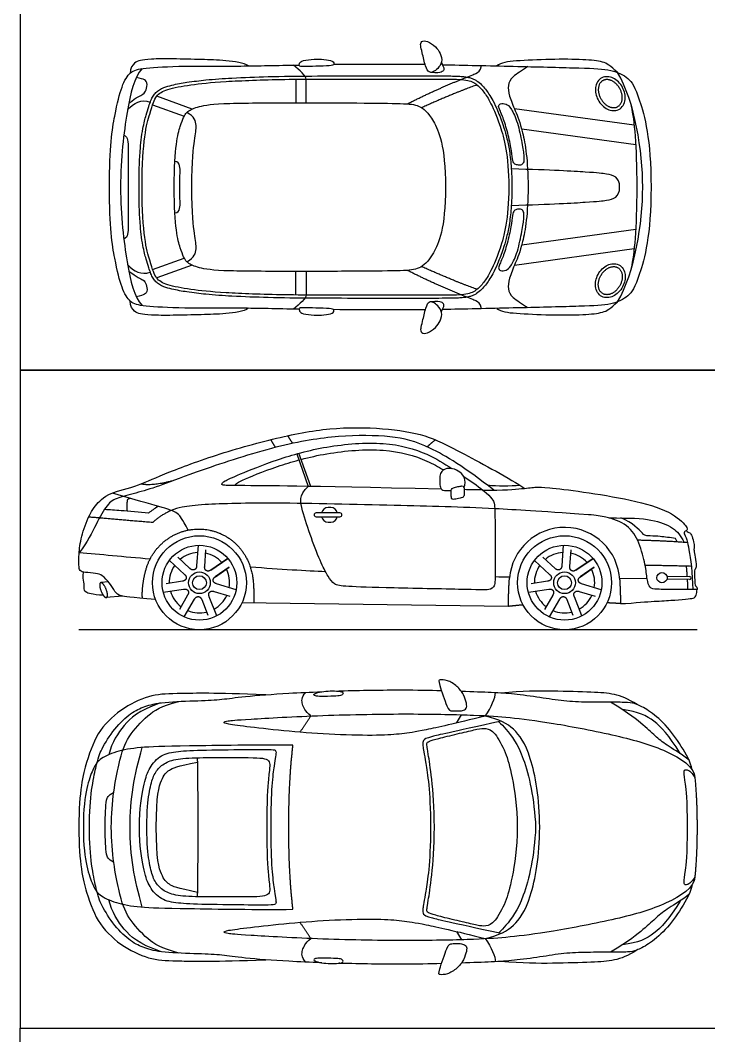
# Model space of a CAD drawing. Header units: millimetres. Extents: x 0.5 to 46.1, y 0.3 to 28.2.
# Drawn here: x 0.57 to 5.22, y 14.32 to 21.18 of the extents above; entities that cross this region are included whole.
import ezdxf

# ---------------------------------------------------------------- set-up
doc = ezdxf.new("R2010")
doc.units = ezdxf.units.MM
for name, color, linetype, true_color in [('AG-DETAIL', 7, 'Continuous', 0x66ffff), ('AG-DIAGRAM', 7, 'Continuous', 0xfecc66), ('AG-TRANSPORT', 7, 'Continuous', 0x66ccff), ('X-VPRT', 6, 'Continuous', 0xff00ff)]:
    doc.layers.add(name, color=color, linetype=linetype, true_color=true_color)

msp = doc.modelspace()

# ---------------------------------------------------------------- linework, layer by layer
at = {"layer": 'AG-DETAIL'}
msp.add_open_spline([(3.7776, 17.881), (3.5498, 17.8928), (3.1058, 17.9018), (2.323, 17.9238), (1.8399, 17.914), (1.6696, 17.8959), (1.6154, 17.8784), (1.5911, 17.8699)], degree=3, knots=[0, 0, 0, 0, 1.491368, 3.113829, 4.366124, 5.080544, 5.584113, 5.584113, 5.584113, 5.584113], dxfattribs=at)
at = {"layer": 'AG-DIAGRAM'}
msp.add_lwpolyline([(5.1454, 17.0638), (0.9674, 17.0638)], dxfattribs=at)
at = {"layer": 'AG-TRANSPORT'}
for p, q in [((2.8626, 20.8051), (3.3337, 20.8051)), ((4.7201, 20.4715), (3.9107, 20.5825)), ((4.7308, 20.3395), (3.9601, 20.4452)), ((4.7308, 19.7681), (3.9601, 19.6624)), ((4.7201, 19.636), (3.9107, 19.525)), ((3.3337, 19.3025), (2.8626, 19.3025)), ((1.7735, 17.6341), (1.7631, 17.4952)), ((4.2415, 17.6341), (4.2311, 17.4952)), ((5.0113, 17.6567), (4.9999, 17.6796)), ((1.8173, 17.4911), (1.8257, 17.6029)), ((4.2853, 17.4911), (4.2937, 17.6029)), ((1.579, 17.5324), (1.6811, 17.4377)), ((1.7181, 17.4775), (1.6359, 17.5538)), ((1.8579, 17.4661), (1.9743, 17.5454)), ((1.9743, 17.5454), (1.8592, 17.4669)), ((4.047, 17.5324), (4.1491, 17.4377)), ((4.1861, 17.4775), (4.1039, 17.5538)), ((4.3259, 17.4661), (4.4423, 17.5454)), ((4.4423, 17.5454), (4.3272, 17.4669)), ((1.8229, 17.4422), (1.8229, 17.4422)), ((1.9824, 17.4852), (1.8885, 17.4212)), ((1.8898, 17.422), (1.9824, 17.4852)), ((4.2909, 17.4422), (4.2909, 17.4422)), ((4.4504, 17.4852), (4.3565, 17.4212)), ((4.3578, 17.422), (4.4504, 17.4852)), ((4.9418, 17.4245), (5.0955, 17.4229)), ((1.6669, 17.3915), (1.556, 17.3748)), ((1.8535, 17.3973), (1.8535, 17.3973)), ((2.0301, 17.3332), (1.897, 17.3742)), ((4.1349, 17.3915), (4.024, 17.3748)), ((4.3215, 17.3973), (4.3215, 17.3973)), ((4.4981, 17.3332), (4.365, 17.3742)), ((4.8087, 17.4068), (4.6222, 17.4092)), ((5.0953, 17.4038), (4.9416, 17.4054)), ((1.2614, 17.2914), (1.1524, 17.2808)), ((1.5372, 17.317), (1.675, 17.3377)), ((1.7022, 17.2978), (1.6461, 17.2007)), ((1.899, 17.1572), (1.8481, 17.2869)), ((1.881, 17.3223), (1.9881, 17.2893)), ((4.0052, 17.317), (4.143, 17.3377)), ((4.1702, 17.2978), (4.1141, 17.2007)), ((4.367, 17.1572), (4.3161, 17.2869)), ((4.349, 17.3223), (4.4561, 17.2893)), ((1.6796, 17.15), (1.7493, 17.2706)), ((1.7975, 17.267), (1.8385, 17.1626)), ((4.1476, 17.15), (4.2173, 17.2706)), ((4.2655, 17.267), (4.3065, 17.1626)), ((3.5193, 16.4334), (3.5531, 16.4893)), ((3.5193, 15.0251), (3.5531, 14.9691))]:
    msp.add_line(p, q, dxfattribs=at)
for points in [[(2.4339, 20.7826), (2.4339, 20.6228)], [(2.503, 20.6228), (2.503, 20.7833)], [(1.7323, 20.5815), (1.4932, 20.6676)], [(1.4657, 20.6108), (1.6794, 20.5338)], [(1.4657, 19.4967), (1.6794, 19.5737)], [(1.7323, 19.5261), (1.4932, 19.4399)], [(2.4339, 19.325), (2.4339, 19.4847)], [(2.503, 19.4847), (2.503, 19.3243)], [(2.4396, 18.2518), (2.5179, 18.0319)], [(2.5347, 18.0316), (2.4548, 18.256)], [(1.1668, 17.3868), (1.1158, 17.3818)], [(3.8711, 17.2214), (2.0685, 17.2449)], [(4.6278, 17.2403), (4.6609, 17.2403)]]:
    msp.add_lwpolyline(points, dxfattribs=at)
for centre, radius in [((1.7818, 17.3813), 0.3175), ((4.2498, 17.3813), 0.3175), ((1.7818, 17.3813), 0.2529), ((4.2498, 17.3813), 0.2529), ((1.7818, 17.3813), 0.0735), ((1.7818, 17.3813), 0.0469), ((4.2498, 17.3813), 0.0735), ((4.2498, 17.3813), 0.0469), ((4.9085, 17.4153), 0.0345)]:
    msp.add_circle(centre, radius, dxfattribs=at)
for centre, radius, start, end in [((2.5703, 17.8398), 0.0133, 90, 180), ((2.5703, 17.8398), 0.0133, 180, 270), ((2.6511, 17.8454), 0.0438, 90, 169.95517), ((2.6705, 17.8454), 0.0438, 10.04483, 90), ((2.7319, 17.8398), 0.0133, 360, 90), ((2.7319, 17.8398), 0.0133, 270, 0), ((2.6511, 17.8347), 0.0438, 190.72215, 270), ((2.6705, 17.8347), 0.0438, 270, 349.27785), ((4.2498, 17.3813), 0.3734, 2.83851, 175.4442), ((1.7818, 17.3813), 0.2041, 93.36233, 129.48767), ((1.7818, 17.3813), 0.2041, 41.93635, 78.05767), ((4.2498, 17.3813), 0.2041, 93.36233, 129.48767), ((4.2498, 17.3813), 0.2041, 41.93635, 78.05767), ((1.7818, 17.3813), 0.2041, 144.79233, 180.91767), ((4.2498, 17.3813), 0.2041, 144.79233, 180.91767), ((1.7818, 17.3813), 0.2041, 350.51233, 26.63321), ((4.2498, 17.3813), 0.2041, 350.51233, 26.63321), ((5.0954, 17.4133), 0.0095, 269.40418, 95.4032), ((1.7818, 17.3813), 0.2041, 196.22233, 232.34767), ((1.7818, 17.3813), 0.2041, 299.08233, 335.20767), ((4.2498, 17.3813), 0.2041, 196.22233, 232.34767), ((4.2498, 17.3813), 0.2041, 299.08233, 335.20767), ((1.7818, 17.3813), 0.2041, 247.65233, 283.77767), ((4.2498, 17.3813), 0.2041, 247.65233, 283.77767)]:
    msp.add_arc(centre, radius, start, end, dxfattribs=at)
for points, degree in [([(3.334, 20.8326), (3.3425, 20.8274), (3.3612, 20.8288), (3.392, 20.8523), (3.4269, 20.8981), (3.4118, 20.9596), (3.3821, 21.0018), (3.3201, 21.045), (3.2794, 21.0414), (3.2748, 21.0086), (3.2862, 20.9731), (3.3102, 20.8596), (3.3255, 20.8377), (3.334, 20.8326)], 3), ([(2.1131, 20.8726), (2.0841, 20.8947), (1.9523, 20.9114), (1.8043, 20.9153), (1.594, 20.9211), (1.4454, 20.9198), (1.3772, 20.9095), (1.3463, 20.8992), (1.3135, 20.8587), (1.3135, 20.8231)], 3), ([(2.503, 20.7833), (2.5028, 20.8042), (2.4597, 20.8435), (2.4177, 20.8781)], 3), ([(2.6902, 20.8844), (2.6928, 20.89), (2.6891, 20.9072), (2.623, 20.918), (2.5614, 20.9202), (2.4733, 20.9098), (2.4566, 20.8932), (2.455, 20.8687), (2.4743, 20.8682), (2.5676, 20.8702), (2.6733, 20.8734), (2.6876, 20.8787), (2.6902, 20.8844)], 3), ([(3.4172, 20.895), (3.4347, 20.8606), (3.4368, 20.845), (3.4212, 20.8293), (3.3904, 20.8247), (3.3445, 20.8291)], 3), ([(3.5498, 20.7809), (3.6157, 20.8078), (3.6546, 20.8221), (3.6782, 20.8369), (3.6896, 20.8752)], 3), ([(4.6083, 20.8281), (4.5576, 20.877), (4.5163, 20.9024), (4.3909, 20.9167), (4.1566, 20.9191), (3.904, 20.9064), (3.8223, 20.8961), (3.7913, 20.8729)], 3), ([(4.0011, 20.868), (3.9612, 20.8413), (3.889, 20.7976), (3.8651, 20.7436), (3.8723, 20.6753), (3.916, 20.5689), (3.9644, 20.4593), (4.0033, 20.2338), (4.0033, 20.0538)], 3), ([(1.3046, 20.6211), (1.3601, 20.6632), (1.4097, 20.6812), (1.4206, 20.707), (1.4347, 20.761), (1.4122, 20.7842), (1.3554, 20.7945)], 3), ([(4.7782, 20.0538), (4.7782, 20.2952), (4.7245, 20.6335), (4.6083, 20.8281)], 3), ([(1.3944, 20.0538), (1.3944, 20.3714), (1.4562, 20.5871), (1.4866, 20.6743), (1.5523, 20.7155), (1.716, 20.7459), (1.9278, 20.7685), (2.3425, 20.7842), (2.8601, 20.7842), (3.3925, 20.7842), (3.5719, 20.7842), (3.6455, 20.7626), (3.7004, 20.7028), (3.7406, 20.6459), (3.8092, 20.4989), (3.8729, 20.2694), (3.8729, 20.0538)], 3), ([(3.1867, 20.6162), (3.3748, 20.7107), (3.5498, 20.7809)], 2), ([(3.6584, 20.7445), (3.4969, 20.6864), (3.2832, 20.5902)], 2), ([(1.2964, 20.576), (1.3383, 20.6227), (1.3884, 20.6504), (1.4495, 20.6277)], 3), ([(1.6119, 20.0538), (1.6119, 20.3287), (1.6591, 20.4933), (1.6905, 20.5647), (1.7595, 20.595), (1.8854, 20.6228), (2.3805, 20.6228), (2.8828, 20.6228), (3.1696, 20.6192), (3.2677, 20.6107), (3.356, 20.5345), (3.4447, 20.3347), (3.4447, 20.0538)], 3), ([(3.9096, 20.2129), (3.9151, 20.2073), (3.931, 20.2028), (3.9602, 20.2012), (3.9764, 20.2226), (3.9764, 20.2627), (3.9618, 20.3607), (3.9274, 20.5133), (3.8841, 20.5951), (3.8571, 20.617), (3.8122, 20.6217), (3.8008, 20.5993), (3.8117, 20.5738), (3.8268, 20.5441), (3.8638, 20.4357), (3.8899, 20.3158), (3.8982, 20.2366), (3.9041, 20.2186), (3.9096, 20.2129)], 3), ([(4.6221, 20.0538), (4.6221, 20.088), (4.6005, 20.1285), (4.5388, 20.1433), (4.4426, 20.1529), (4.1692, 20.169), (3.89, 20.177)], 3), ([(3.8729, 20.0538), (3.8729, 19.8381), (3.8092, 19.6087), (3.7406, 19.4616), (3.7004, 19.4048), (3.6455, 19.345), (3.5719, 19.3234), (3.3925, 19.3234), (2.8601, 19.3234), (2.3425, 19.3234), (1.9278, 19.3391), (1.716, 19.3616), (1.5523, 19.392), (1.4866, 19.4332), (1.4562, 19.5205), (1.3944, 19.7362), (1.3944, 20.0538)], 3), ([(3.4447, 20.0538), (3.4447, 19.7728), (3.356, 19.5731), (3.2677, 19.4968), (3.1696, 19.4884), (2.8828, 19.4847), (2.3805, 19.4847), (1.8854, 19.4847), (1.7595, 19.5126), (1.6905, 19.5428), (1.6591, 19.6143), (1.6119, 19.7789), (1.6119, 20.0538)], 3), ([(4.0033, 20.0538), (4.0033, 19.8738), (3.9644, 19.6483), (3.916, 19.5387), (3.8723, 19.4323), (3.8651, 19.364), (3.889, 19.31), (3.9612, 19.2663), (4.0011, 19.2396)], 3), ([(3.89, 19.9306), (4.1692, 19.9386), (4.4426, 19.9546), (4.5388, 19.9642), (4.6005, 19.979), (4.6221, 20.0196), (4.6221, 20.0538)], 3), ([(4.6083, 19.2794), (4.7245, 19.4741), (4.7782, 19.8123), (4.7782, 20.0538)], 3), ([(3.9096, 19.8946), (3.9151, 19.9003), (3.931, 19.9048), (3.9602, 19.9063), (3.9764, 19.885), (3.9764, 19.8449), (3.9618, 19.7469), (3.9274, 19.5942), (3.8841, 19.5124), (3.8571, 19.4906), (3.8122, 19.4859), (3.8008, 19.5083), (3.8117, 19.5338), (3.8268, 19.5635), (3.8638, 19.6719), (3.8899, 19.7917), (3.8982, 19.8709), (3.9041, 19.889), (3.9096, 19.8946)], 3), ([(1.2964, 19.5315), (1.3383, 19.4848), (1.3884, 19.4572), (1.4495, 19.4798)], 3), ([(1.3046, 19.4865), (1.3601, 19.4443), (1.4097, 19.4263), (1.4206, 19.4006), (1.4347, 19.3465), (1.4122, 19.3234), (1.3554, 19.3131)], 3), ([(3.5498, 19.3266), (3.3748, 19.3969), (3.1867, 19.4914)], 2), ([(3.6584, 19.3631), (3.4969, 19.4212), (3.2832, 19.5173)], 2), ([(2.1131, 19.235), (2.0841, 19.2128), (1.9523, 19.1961), (1.8043, 19.1923), (1.594, 19.1865), (1.4454, 19.1878), (1.3772, 19.1981), (1.3463, 19.2083), (1.3135, 19.2489), (1.3135, 19.2844)], 3), ([(2.503, 19.3243), (2.5028, 19.3034), (2.4597, 19.2641), (2.4177, 19.2294)], 3), ([(3.334, 19.275), (3.3425, 19.2801), (3.3612, 19.2787), (3.392, 19.2553), (3.4269, 19.2094), (3.4118, 19.148), (3.3821, 19.1058), (3.3201, 19.0625), (3.2794, 19.0662), (3.2748, 19.099), (3.2862, 19.1344), (3.3102, 19.248), (3.3255, 19.2699), (3.334, 19.275)], 3), ([(3.4172, 19.2126), (3.4347, 19.247), (3.4368, 19.2626), (3.4212, 19.2782), (3.3904, 19.2829), (3.3445, 19.2785)], 3), ([(3.6896, 19.2324), (3.6782, 19.2707), (3.6546, 19.2854), (3.6157, 19.2998), (3.5498, 19.3266)], 3), ([(3.7913, 19.2346), (3.8223, 19.2115), (3.904, 19.2012), (4.1566, 19.1885), (4.3909, 19.1908), (4.5163, 19.2051), (4.5576, 19.2305), (4.6083, 19.2794)], 3), ([(2.6902, 19.2232), (2.6928, 19.2175), (2.6891, 19.2003), (2.623, 19.1896), (2.5614, 19.1874), (2.4733, 19.1977), (2.4566, 19.2144), (2.455, 19.2389), (2.4743, 19.2394), (2.5676, 19.2373), (2.6733, 19.2342), (2.6876, 19.2288), (2.6902, 19.2232)], 3), ([(1.3183, 18.0251), (1.3922, 18.0488), (1.4821, 18.0904), (1.8234, 18.2271), (2.2934, 18.3609), (2.6625, 18.4332), (3.0345, 18.4288), (3.3196, 18.3813), (3.514, 18.2834), (3.8816, 18.0838), (3.9818, 18.0181)], 3), ([(3.7714, 18.0072), (3.5749, 18.1614), (3.315, 18.3188), (3.0943, 18.3769), (2.7274, 18.3783), (2.3297, 18.3181), (1.7486, 18.1281), (1.5221, 18.0367), (1.3686, 17.99), (1.2239, 17.9563), (1.1595, 17.9169), (1.0857, 17.7846), (1.0251, 17.6555), (0.9689, 17.5842)], 3), ([(2.2962, 18.2957), (2.2804, 18.3202), (2.265, 18.3478)], 2), ([(2.4128, 18.3232), (2.3956, 18.3464), (2.38, 18.3747)], 2), ([(3.3774, 18.3469), (3.3512, 18.3261), (3.3213, 18.2994)], 2), ([(1.6077, 18.0716), (1.4591, 18.0305), (1.3856, 18.0487)], 2), ([(1.4857, 17.2668), (1.3095, 17.2841), (1.2437, 17.2899), (1.2108, 17.3177), (1.1779, 17.3769), (1.1224, 17.4376), (1.0858, 17.4442), (1.0047, 17.4507), (0.9711, 17.4588), (0.9674, 17.4946), (0.966, 17.5692), (0.9793, 17.6881), (1.0372, 17.8463), (1.1004, 17.9343), (1.1739, 17.9889), (1.3183, 18.0251)], 3), ([(1.7057, 17.7368), (1.6649, 17.8165), (1.6374, 17.8474), (1.6094, 17.8651), (1.5278, 17.8903), (1.2936, 17.9564), (1.1932, 17.9865)], 3), ([(3.6983, 18.0074), (3.7637, 17.954), (3.7761, 17.9138), (3.7779, 17.881), (3.782, 17.7397), (3.7821, 17.42), (3.7784, 17.3437), (3.7241, 17.33), (3.6809, 17.3342), (3.0396, 17.346), (2.7531, 17.3561), (2.6921, 17.3661), (2.6518, 17.4218), (2.6092, 17.4982), (2.537, 17.6829), (2.4739, 17.8756), (2.4514, 17.9734), (2.5177, 18.0319)], 3), ([(3.5702, 17.9671), (3.5725, 17.9738), (3.5719, 17.9956), (3.5711, 18.0315), (3.5584, 18.0365), (3.5307, 18.0312), (3.4939, 18.0214), (3.4845, 18.0142), (3.4819, 17.9884), (3.4844, 17.9557), (3.4885, 17.9447), (3.5093, 17.9434), (3.5577, 17.9554), (3.5678, 17.9604), (3.5702, 17.9671)], 3), ([(3.6983, 18.0074), (3.8393, 18.0056), (3.9818, 18.0181), (4.0615, 18.029), (4.1185, 18.0268), (4.3604, 17.9983), (4.7068, 17.9428), (4.9787, 17.8634), (5.0865, 17.7508), (5.0763, 17.735), (5.0656, 17.73), (5.053, 17.7214), (5.0695, 17.6913), (5.0854, 17.6458), (5.1161, 17.4443), (5.1161, 17.336)], 3), ([(3.9503, 18.0382), (3.8783, 18.0332), (3.796, 18.0313), (3.7302, 18.0392)], 3), ([(1.5911, 17.8699), (1.5118, 17.8326), (1.4663, 17.7876)], 2), ([(2.7319, 17.8531), (2.6511, 17.8531), (2.5703, 17.8531)], 2), ([(2.6705, 17.8893), (2.6608, 17.8893), (2.6511, 17.8893)], 2), ([(4.411, 17.8408), (4.053, 17.8652), (3.9367, 17.8721), (3.7776, 17.881)], 3), ([(1.4663, 17.7876), (1.1915, 17.8103), (1.0334, 17.8249)], 2), ([(2.5703, 17.8266), (2.6511, 17.8266), (2.7319, 17.8266)], 2), ([(2.6511, 17.7909), (2.6608, 17.7909), (2.6705, 17.7909)], 2), ([(5.0724, 17.7336), (5.0814, 17.7221), (5.0981, 17.7197), (5.1111, 17.7015), (5.1264, 17.6392), (5.1279, 17.6267), (5.1226, 17.608), (5.1298, 17.5739), (5.1422, 17.5011), (5.1365, 17.4732), (5.1273, 17.4764), (5.13, 17.3922), (5.132, 17.3577), (5.148, 17.3485), (5.1461, 17.336)], 3), ([(5.0809, 17.6513), (4.9408, 17.6636), (4.7432, 17.6682)], 2), ([(1.448, 17.5407), (1.2729, 17.5559), (1.1069, 17.571), (0.9689, 17.5842)], 3), ([(1.7631, 17.4952), (1.7615, 17.4744), (1.7474, 17.469)], 2), ([(4.2311, 17.4952), (4.2295, 17.4744), (4.2154, 17.469)], 2), ([(5.1067, 17.4919), (4.9319, 17.4971), (4.7947, 17.4977)], 2), ([(5.0798, 17.423), (5.0775, 17.456), (5.0742, 17.4928)], 2), ([(1.1324, 17.2961), (1.0541, 17.3011), (1.0033, 17.3169), (1.0024, 17.3461), (1.0043, 17.3821), (0.9913, 17.419), (0.9981, 17.4532)], 3), ([(1.6811, 17.4377), (1.6964, 17.4235), (1.6918, 17.4091)], 2), ([(1.7474, 17.469), (1.7333, 17.4634), (1.7181, 17.4775)], 2), ([(1.8289, 17.4629), (1.8157, 17.4704), (1.8173, 17.4911)], 2), ([(1.8592, 17.4669), (1.842, 17.4552), (1.8289, 17.4629)], 2), ([(2.6337, 17.4556), (2.5076, 17.4602), (2.3276, 17.4715), (2.1262, 17.4862)], 3), ([(4.1491, 17.4377), (4.1644, 17.4235), (4.1598, 17.4091)], 2), ([(4.2154, 17.469), (4.2013, 17.4634), (4.1861, 17.4775)], 2), ([(4.2969, 17.4629), (4.2837, 17.4704), (4.2853, 17.4911)], 2), ([(4.3272, 17.4669), (4.31, 17.4552), (4.2969, 17.4629)], 2), ([(1.6918, 17.4091), (1.6874, 17.3946), (1.6669, 17.3915)], 2), ([(1.875, 17.3954), (1.8726, 17.4103), (1.8898, 17.422)], 2), ([(1.897, 17.3742), (1.8771, 17.3804), (1.875, 17.3954)], 2), ([(3.8783, 17.4187), (3.8456, 17.4191), (3.8129, 17.4196), (3.7808, 17.42)], 3), ([(3.8711, 17.2214), (3.8711, 17.3303), (3.8776, 17.411)], 2), ([(4.1598, 17.4091), (4.1554, 17.3946), (4.1349, 17.3915)], 2), ([(4.343, 17.3954), (4.3406, 17.4103), (4.3578, 17.422)], 2), ([(4.365, 17.3742), (4.3451, 17.3804), (4.343, 17.3954)], 2), ([(4.6228, 17.3998), (4.6278, 17.2995), (4.6278, 17.2403)], 2), ([(5.084, 17.336), (5.0832, 17.3675), (5.081, 17.404)], 2), ([(1.675, 17.3377), (1.6955, 17.3408), (1.704, 17.3282)], 2), ([(1.704, 17.3282), (1.7126, 17.3158), (1.7022, 17.2978)], 2), ([(1.7493, 17.2706), (1.7597, 17.2886), (1.7748, 17.2874)], 2), ([(1.7748, 17.2874), (1.7899, 17.2864), (1.7975, 17.267)], 2), ([(1.8481, 17.2869), (1.8405, 17.3062), (1.8509, 17.3172)], 2), ([(1.8509, 17.3172), (1.8611, 17.3284), (1.881, 17.3223)], 2), ([(4.143, 17.3377), (4.1635, 17.3408), (4.172, 17.3282)], 2), ([(4.172, 17.3282), (4.1806, 17.3158), (4.1702, 17.2978)], 2), ([(4.2173, 17.2706), (4.2277, 17.2886), (4.2428, 17.2874)], 2), ([(4.2428, 17.2874), (4.2579, 17.2864), (4.2655, 17.267)], 2), ([(4.3161, 17.2869), (4.3085, 17.3062), (4.3189, 17.3172)], 2), ([(4.3189, 17.3172), (4.3291, 17.3284), (4.349, 17.3223)], 2), ([(4.6609, 17.2403), (4.7692, 17.2513), (4.8819, 17.2566), (4.998, 17.2642), (5.0963, 17.2724), (5.1283, 17.278), (5.1396, 17.2939), (5.1443, 17.3218), (5.1461, 17.336)], 3), ([(3.9699, 17.2315), (3.9205, 17.2264), (3.8711, 17.2214)], 2), ([(4.6278, 17.2403), (4.5822, 17.2428), (4.5366, 17.2452)], 2), ([(3.4542, 16.5502), (3.4393, 16.5841), (3.3946, 16.7193), (3.4017, 16.7252), (3.4544, 16.7266), (3.527, 16.684), (3.5705, 16.6245), (3.5891, 16.5633), (3.5895, 16.5291), (3.5595, 16.5164), (3.5304, 16.5139), (3.4844, 16.5164), (3.4692, 16.5164), (3.4542, 16.5502)], 3), ([(2.23, 16.6246), (1.8742, 16.6379), (1.6272, 16.6307), (1.466, 16.6307), (1.2707, 16.5457), (1.0975, 16.3917), (1.0197, 16.1836), (0.9674, 15.9803), (0.9674, 15.7292)], 3), ([(2.5343, 16.481), (2.4965, 16.5141), (2.4746, 16.561), (2.4704, 16.6048), (2.5001, 16.6405)], 3), ([(2.6092, 16.6128), (2.6318, 16.6127), (2.6977, 16.6149), (2.739, 16.6179), (2.7551, 16.6293), (2.7521, 16.6461), (2.6947, 16.6516), (2.6374, 16.6499), (2.5761, 16.6398), (2.5487, 16.6242), (2.5622, 16.6157), (2.5867, 16.6129), (2.6092, 16.6128)], 3), ([(3.7134, 16.4805), (3.7537, 16.5407), (3.7844, 16.6039), (3.7828, 16.6388)], 3), ([(4.7415, 16.5579), (4.6764, 16.5987), (4.5883, 16.6328), (4.4487, 16.6418), (4.1753, 16.6495), (3.9689, 16.6495), (3.8184, 16.6359)], 3), ([(1.5197, 16.5695), (1.3664, 16.5138), (1.2693, 16.4256), (1.1907, 16.3041), (1.1685, 16.2191)], 3), ([(1.1864, 15.7292), (1.1864, 15.9031), (1.242, 16.1993), (1.292, 16.3374), (1.4357, 16.4955), (1.5215, 16.5463), (1.6427, 16.5792)], 3), ([(5.0913, 16.1823), (5.0457, 16.2218), (4.9421, 16.279), (4.8739, 16.3356), (4.7922, 16.4115), (4.6887, 16.4964), (4.5614, 16.5737)], 3), ([(3.7134, 16.4805), (3.5031, 16.4283), (3.2808, 16.379), (3.1529, 16.3592), (3.0068, 16.348), (2.6986, 16.352), (2.3826, 16.3766), (2.1054, 16.4076), (1.9601, 16.4267), (1.941, 16.4386), (1.9664, 16.4481), (2.053, 16.456), (2.6065, 16.4878), (3.2228, 16.4981), (3.677, 16.487), (3.8692, 16.4735), (4.1416, 16.4402), (4.6213, 16.3488), (4.9453, 16.2543), (5.1279, 16.1376), (5.1303, 16.0653)], 3), ([(2.4616, 16.3712), (2.4979, 16.4261), (2.5343, 16.481)], 2), ([(4.0819, 15.7292), (4.0819, 15.922), (4.0221, 16.2464), (3.9088, 16.405), (3.8135, 16.4569), (3.7134, 16.4805)], 3), ([(5.0309, 16.2275), (4.9543, 16.3536), (4.8565, 16.4585), (4.7498, 16.5093), (4.6409, 16.5237)], 3), ([(3.37, 15.7292), (3.37, 15.8642), (3.3528, 16.0758), (3.3252, 16.244), (3.3205, 16.2774), (3.3153, 16.3014), (3.3408, 16.3128), (3.4138, 16.3342), (3.5654, 16.3696), (3.666, 16.3936), (3.717, 16.4009), (3.777, 16.3785), (3.8551, 16.2331), (3.8921, 16.0982), (3.9301, 15.8705), (3.9301, 15.7292)], 3), ([(2.4142, 16.2837), (2.1744, 16.286), (1.6161, 16.2773), (1.3699, 16.271), (1.2143, 16.2424), (1.0956, 16.1874), (1.0634, 16.1232), (1.0181, 16.0105), (0.9975, 15.8556), (0.9975, 15.7292)], 3), ([(1.313, 15.7292), (1.313, 15.9233), (1.3414, 16.0762), (1.3951, 16.2681)], 3), ([(2.3856, 15.7292), (2.3856, 16.043), (2.4142, 16.2837)], 2), ([(1.3768, 15.7292), (1.3768, 15.8589), (1.4076, 16.0268), (1.4327, 16.1169), (1.5086, 16.2166), (1.6167, 16.2423), (1.764, 16.2507), (2.1146, 16.2552), (2.2677, 16.2552), (2.2985, 16.2513), (2.3011, 16.2333), (2.2915, 16.187), (2.2636, 15.9786), (2.2636, 15.7292)], 3), ([(1.4263, 15.7292), (1.4263, 15.8467), (1.4407, 15.967), (1.4655, 16.0706), (1.5061, 16.1355), (1.5781, 16.1818), (1.6894, 16.1999), (1.9222, 16.1999), (2.1345, 16.1999), (2.2143, 16.1973), (2.2535, 16.1812), (2.26, 16.1471), (2.2503, 16.0873), (2.2368, 15.9097), (2.2368, 15.7292)], 3), ([(1.7673, 16.1989), (1.7706, 16.0452), (1.7706, 15.7292)], 2), ([(1.4901, 15.7292), (1.4901, 15.9448), (1.5268, 16.067), (1.5718, 16.1172), (1.6291, 16.141), (1.7679, 16.1693)], 3), ([(5.0807, 15.7292), (5.0807, 15.9231), (5.0651, 16.0367), (5.0552, 16.1076), (5.0641, 16.1253), (5.1056, 16.1078), (5.1303, 16.0653)], 3), ([(5.1303, 16.0653), (5.1454, 15.9247), (5.1454, 15.7292)], 2), ([(1.1457, 15.7292), (1.1457, 15.7899), (1.1457, 15.8389), (1.1538, 15.9189), (1.1626, 15.9428), (1.203, 15.9667)], 3), ([(0.9674, 15.7292), (0.9674, 15.4782), (1.0197, 15.2749), (1.0975, 15.0668), (1.2707, 14.9127), (1.466, 14.8277), (1.6272, 14.8277), (1.8742, 14.8206), (2.23, 14.8339)], 3), ([(0.9975, 15.7292), (0.9975, 15.6028), (1.0181, 15.448), (1.0634, 15.3352), (1.0956, 15.2711), (1.2143, 15.2161), (1.3699, 15.1875), (1.6161, 15.1811), (2.1744, 15.1724), (2.4142, 15.1748)], 3), ([(1.203, 15.4917), (1.1626, 15.5157), (1.1538, 15.5395), (1.1457, 15.6196), (1.1457, 15.6685), (1.1457, 15.7292)], 3), ([(1.6427, 14.8792), (1.5215, 14.9121), (1.4357, 14.963), (1.292, 15.121), (1.242, 15.2592), (1.1864, 15.5554), (1.1864, 15.7292)], 3), ([(1.3951, 15.1904), (1.3414, 15.3822), (1.313, 15.5352), (1.313, 15.7292)], 3), ([(2.2636, 15.7292), (2.2636, 15.4799), (2.2915, 15.2715), (2.3011, 15.2251), (2.2985, 15.2071), (2.2677, 15.2033), (2.1146, 15.2033), (1.764, 15.2078), (1.6167, 15.2161), (1.5086, 15.2419), (1.4327, 15.3416), (1.4076, 15.4316), (1.3768, 15.5995), (1.3768, 15.7292)], 3), ([(2.2368, 15.7292), (2.2368, 15.5487), (2.2503, 15.3712), (2.26, 15.3113), (2.2535, 15.2773), (2.2143, 15.2612), (2.1345, 15.2586), (1.9222, 15.2586), (1.6894, 15.2586), (1.5781, 15.2766), (1.5061, 15.3229), (1.4655, 15.3879), (1.4407, 15.4915), (1.4263, 15.6117), (1.4263, 15.7292)], 3), ([(1.7679, 15.2892), (1.6291, 15.3174), (1.5718, 15.3412), (1.5268, 15.3914), (1.4901, 15.5136), (1.4901, 15.7292)], 3), ([(1.7706, 15.7292), (1.7706, 15.4133), (1.7673, 15.2596)], 2), ([(2.4142, 15.1748), (2.3856, 15.4154), (2.3856, 15.7292)], 2), ([(3.9301, 15.7292), (3.9301, 15.588), (3.8921, 15.3603), (3.8551, 15.2253), (3.777, 15.08), (3.717, 15.0576), (3.666, 15.0649), (3.5654, 15.0888), (3.4138, 15.1243), (3.3408, 15.1456), (3.3153, 15.1571), (3.3205, 15.1811), (3.3252, 15.2144), (3.3528, 15.3827), (3.37, 15.5942), (3.37, 15.7292)], 3), ([(3.7134, 14.9779), (3.8135, 15.0016), (3.9088, 15.0534), (4.0221, 15.2121), (4.0819, 15.5364), (4.0819, 15.7292)], 3), ([(5.1303, 15.3931), (5.1056, 15.3506), (5.0641, 15.3332), (5.0552, 15.3509), (5.0651, 15.4217), (5.0807, 15.5353), (5.0807, 15.7292)], 3), ([(5.1454, 15.7292), (5.1454, 15.5338), (5.1303, 15.3931)], 2), ([(5.1303, 15.3931), (5.1279, 15.3209), (4.9453, 15.2041), (4.6213, 15.1096), (4.1416, 15.0183), (3.8692, 14.9849), (3.677, 14.9714), (3.2228, 14.9603), (2.6065, 14.9706), (2.053, 15.0024), (1.9664, 15.0103), (1.941, 15.0199), (1.9601, 15.0318), (2.1054, 15.0509), (2.3826, 15.0818), (2.6986, 15.1064), (3.0068, 15.1104), (3.1529, 15.0993), (3.2808, 15.0794), (3.5031, 15.0302), (3.7134, 14.9779)], 3), ([(1.5197, 14.889), (1.3664, 14.9447), (1.2693, 15.0329), (1.1907, 15.1544), (1.1685, 15.2394)], 3), ([(5.0913, 15.2761), (5.0457, 15.2367), (4.9421, 15.1795), (4.8739, 15.1228), (4.7922, 15.0469), (4.6887, 14.962), (4.5614, 14.8848)], 3), ([(5.0309, 15.2309), (4.9543, 15.1048), (4.8565, 15), (4.7498, 14.9492), (4.6409, 14.9348)], 3), ([(2.5343, 14.9774), (2.4979, 15.0323), (2.4616, 15.0872)], 2), ([(2.5001, 14.8179), (2.4704, 14.8537), (2.4746, 14.8974), (2.4965, 14.9443), (2.5343, 14.9774)], 3), ([(3.7134, 14.9779), (3.7537, 14.9177), (3.7844, 14.8546), (3.7828, 14.8197)], 3), ([(3.4542, 14.9082), (3.4393, 14.8744), (3.3946, 14.7391), (3.4017, 14.7332), (3.4544, 14.7318), (3.527, 14.7745), (3.5705, 14.834), (3.5891, 14.8952), (3.5895, 14.9294), (3.5595, 14.942), (3.5304, 14.9446), (3.4844, 14.942), (3.4692, 14.942), (3.4542, 14.9082)], 3), ([(4.7415, 14.9005), (4.6764, 14.8598), (4.5883, 14.8257), (4.4487, 14.8167), (4.1753, 14.8089), (3.9689, 14.8089), (3.8184, 14.8226)], 3), ([(2.6092, 14.8457), (2.6318, 14.8458), (2.6977, 14.8436), (2.739, 14.8406), (2.7551, 14.8292), (2.7521, 14.8123), (2.6947, 14.8068), (2.6374, 14.8085), (2.5761, 14.8187), (2.5487, 14.8343), (2.5622, 14.8427), (2.5867, 14.8455), (2.6092, 14.8457)], 3)]:
    msp.add_open_spline(points, degree=degree, dxfattribs=at)
for points, knots in [([(1.1734, 20.0538), (1.1734, 20.3274), (1.2112, 20.5619), (1.2572, 20.7447), (1.3129, 20.8379), (1.3904, 20.8585), (1.6603, 20.8742), (2.0624, 20.8695), (2.3, 20.8763), (2.4566, 20.8788)], [16.300888, 16.300888, 16.300888, 16.300888, 17.387614, 18.47434, 19.561066, 20.647792, 21.734518, 22.821243, 23.861725, 23.861725, 23.861725, 23.861725]), ([(1.3939, 20.8542), (1.3401, 20.7929), (1.2924, 20.5951), (1.2487, 20.2505), (1.2487, 20.0538)], [-2.706557, -2.706557, -2.706557, -2.706557, -1.353278, 0, 0, 0, 0]), ([(3.3073, 20.8818), (3.2194, 20.8827), (3.0502, 20.8833), (2.8038, 20.8823), (2.688, 20.8814)], [6.899197, 6.899197, 6.899197, 6.899197, 7.607081, 8.272135, 8.272135, 8.272135, 8.272135]), ([(3.4245, 20.8803), (3.4337, 20.8802), (3.5868, 20.8777), (3.9467, 20.8694), (4.3909, 20.8585), (4.5737, 20.85), (4.6863, 20.7931), (4.7444, 20.7048), (4.8347, 20.3768), (4.8347, 20.0538)], [-6.590921, -6.590921, -6.590921, -6.590921, -6.520355, -5.433629, -4.346904, -3.260178, -2.173452, -1.086726, 0, 0, 0, 0]), ([(1.3735, 20.0538), (1.3735, 20.0987), (1.3745, 20.1798), (1.3812, 20.3119), (1.3926, 20.4161), (1.4096, 20.4969), (1.4234, 20.5466), (1.4375, 20.5931), (1.4521, 20.6366), (1.4673, 20.6689), (1.4866, 20.6937), (1.5114, 20.7131), (1.5479, 20.7302), (1.6105, 20.7476), (1.7055, 20.7641), (1.8409, 20.7807), (2.0239, 20.7928), (2.2625, 20.8016), (2.5498, 20.8052), (2.7553, 20.8051), (2.8626, 20.8051)], [11.90071, 11.90071, 11.90071, 11.90071, 12.343303, 12.698836, 13.201675, 13.374449, 13.509891, 13.709968, 13.85228, 13.961824, 14.059561, 14.159619, 14.269076, 14.455365, 14.797458, 15.21792, 15.797453, 16.601536, 17.568679, 18.624577, 18.624577, 18.624577, 18.624577]), ([(3.3337, 20.8051), (3.3636, 20.8051), (3.4127, 20.8051), (3.4766, 20.8048), (3.5217, 20.8037), (3.5575, 20.8016), (3.5868, 20.7982), (3.6126, 20.7926), (3.6353, 20.7844), (3.6615, 20.77), (3.6885, 20.7467), (3.7156, 20.7156), (3.7417, 20.6803), (3.7691, 20.6325), (3.8019, 20.5622), (3.8311, 20.4825), (3.8578, 20.3959), (3.8773, 20.3049), (3.8911, 20.1886), (3.8939, 20.102), (3.8939, 20.0538)], [-3.63126, -3.63126, -3.63126, -3.63126, -3.336959, -3.147853, -3.00198, -2.893432, -2.79541, -2.71095, -2.634473, -2.558277, -2.41789, -2.285044, -2.1528, -1.985969, -1.743422, -1.390006, -1.151366, -0.852071, -0.474733, 0, 0, 0, 0]), ([(4.4593, 20.6954), (4.4575, 20.7088), (4.4579, 20.7367), (4.475, 20.7756), (4.5097, 20.7996), (4.5507, 20.8017), (4.5898, 20.7865), (4.6239, 20.7572), (4.6484, 20.7187), (4.6608, 20.6765), (4.6602, 20.6342), (4.6431, 20.5953), (4.6084, 20.5713), (4.5674, 20.5692), (4.5283, 20.5845), (4.4943, 20.6137), (4.4698, 20.6522), (4.4612, 20.6812), (4.4593, 20.6954)], [0, 0, 0, 0, 0.133653, 0.271222, 0.405902, 0.531636, 0.662804, 0.812944, 0.967468, 1.107759, 1.241412, 1.37898, 1.513661, 1.639395, 1.770563, 1.920702, 2.075227, 2.215517, 2.215517, 2.215517, 2.215517]), ([(4.6918, 20.635), (4.6947, 20.6244), (4.7186, 20.5272), (4.738, 20.3374), (4.738, 20.0538)], [-1.479186, -1.479186, -1.479186, -1.479186, -1.304198, 0, 0, 0, 0]), ([(1.7308, 20.0538), (1.7308, 20.2387), (1.7516, 20.3924), (1.7646, 20.4679), (1.7501, 20.5299), (1.6975, 20.5585)], [1.770226, 1.770226, 1.770226, 1.770226, 2.360302, 2.950377, 3.540452, 3.540452, 3.540452, 3.540452]), ([(1.2709, 20.4052), (1.3004, 20.3907), (1.3004, 20.3431), (1.3004, 20.1334), (1.3004, 20.0538)], [-1.213043, -1.213043, -1.213043, -1.213043, -0.606522, 0, 0, 0, 0]), ([(1.6503, 20.0538), (1.6503, 20.0961), (1.6503, 20.1551), (1.652, 20.1978), (1.6364, 20.2265), (1.6158, 20.2265)], [0.6474635, 0.6474635, 0.6474635, 0.6474635, 0.8632846, 1.0791057, 1.2949269, 1.2949269, 1.2949269, 1.2949269]), ([(2.4566, 19.2288), (2.3, 19.2312), (2.0624, 19.2381), (1.6603, 19.2333), (1.3904, 19.2491), (1.3129, 19.2696), (1.2572, 19.3628), (1.2112, 19.5456), (1.1734, 19.7801), (1.1734, 20.0538)], [8.740051, 8.740051, 8.740051, 8.740051, 9.780533, 10.867259, 11.953985, 13.040711, 14.127437, 15.214163, 16.300888, 16.300888, 16.300888, 16.300888]), ([(1.2487, 20.0538), (1.2487, 19.8571), (1.2924, 19.5124), (1.3401, 19.3147), (1.3939, 19.2533)], [0, 0, 0, 0, 1.353278, 2.706557, 2.706557, 2.706557, 2.706557]), ([(1.3004, 20.0538), (1.3004, 19.9742), (1.3004, 19.7645), (1.3004, 19.7169), (1.2709, 19.7024)], [0, 0, 0, 0, 0.606522, 1.213043, 1.213043, 1.213043, 1.213043]), ([(2.8626, 19.3025), (2.7553, 19.3025), (2.5498, 19.3024), (2.2625, 19.306), (2.0239, 19.3148), (1.8409, 19.3269), (1.7055, 19.3435), (1.6105, 19.36), (1.5479, 19.3773), (1.5114, 19.3945), (1.4866, 19.4138), (1.4673, 19.4387), (1.4521, 19.471), (1.4375, 19.5145), (1.4234, 19.561), (1.4096, 19.6107), (1.3926, 19.6914), (1.3812, 19.7957), (1.3745, 19.9277), (1.3735, 20.0088), (1.3735, 20.0538)], [5.176843, 5.176843, 5.176843, 5.176843, 6.23274, 7.199883, 8.003966, 8.583499, 9.003961, 9.346055, 9.532343, 9.6418, 9.741858, 9.839595, 9.949139, 10.091451, 10.291528, 10.42697, 10.599744, 11.102583, 11.458116, 11.90071, 11.90071, 11.90071, 11.90071]), ([(1.6158, 19.881), (1.6364, 19.881), (1.652, 19.9098), (1.6503, 19.9524), (1.6503, 20.0115), (1.6503, 20.0538)], [0, 0, 0, 0, 0.2158212, 0.4316423, 0.6474635, 0.6474635, 0.6474635, 0.6474635]), ([(1.6975, 19.549), (1.7501, 19.5776), (1.7646, 19.6396), (1.7516, 19.7152), (1.7308, 19.8689), (1.7308, 20.0538)], [0, 0, 0, 0, 0.590075, 1.180151, 1.770226, 1.770226, 1.770226, 1.770226]), ([(3.8939, 20.0538), (3.8939, 20.0055), (3.8911, 19.9189), (3.8773, 19.8027), (3.8578, 19.7116), (3.8311, 19.6251), (3.8019, 19.5454), (3.7691, 19.4751), (3.7417, 19.4273), (3.7156, 19.3919), (3.6885, 19.3609), (3.6615, 19.3375), (3.6353, 19.3231), (3.6126, 19.3149), (3.5868, 19.3094), (3.5575, 19.3059), (3.5217, 19.3038), (3.4766, 19.3028), (3.4127, 19.3024), (3.3636, 19.3025), (3.3337, 19.3025)], [0, 0, 0, 0, 0.474733, 0.852071, 1.151366, 1.390006, 1.743422, 1.985969, 2.1528, 2.285044, 2.41789, 2.558277, 2.634473, 2.71095, 2.79541, 2.893432, 3.00198, 3.147853, 3.336959, 3.63126, 3.63126, 3.63126, 3.63126]), ([(4.8347, 20.0538), (4.8347, 19.7308), (4.7444, 19.4028), (4.6863, 19.3144), (4.5737, 19.2575), (4.3909, 19.2491), (3.9467, 19.2382), (3.5868, 19.2298), (3.4337, 19.2274), (3.4245, 19.2272)], [0, 0, 0, 0, 1.086726, 2.173452, 3.260178, 4.346904, 5.433629, 6.520355, 6.590921, 6.590921, 6.590921, 6.590921]), ([(4.738, 20.0538), (4.738, 19.7702), (4.7186, 19.5803), (4.6947, 19.4832), (4.6918, 19.4726)], [0, 0, 0, 0, 1.304198, 1.479186, 1.479186, 1.479186, 1.479186]), ([(4.4593, 19.4122), (4.4575, 19.3987), (4.4579, 19.3708), (4.475, 19.3319), (4.5097, 19.3079), (4.5507, 19.3058), (4.5898, 19.3211), (4.6239, 19.3503), (4.6484, 19.3889), (4.6608, 19.431), (4.6602, 19.4734), (4.6431, 19.5123), (4.6084, 19.5363), (4.5674, 19.5383), (4.5283, 19.5231), (4.4943, 19.4938), (4.4698, 19.4553), (4.4612, 19.4263), (4.4593, 19.4122)], [0, 0, 0, 0, 0.133653, 0.271222, 0.405902, 0.531636, 0.662804, 0.812944, 0.967468, 1.107759, 1.241412, 1.37898, 1.513661, 1.639395, 1.770563, 1.920702, 2.075227, 2.215517, 2.215517, 2.215517, 2.215517]), ([(3.3073, 19.2257), (3.2194, 19.2248), (3.0502, 19.2242), (2.8038, 19.2253), (2.688, 19.2262)], [6.899197, 6.899197, 6.899197, 6.899197, 7.607081, 8.272135, 8.272135, 8.272135, 8.272135]), ([(3.4181, 18.0136), (2.4205, 18.0354), (2.0439, 18.0371), (1.9374, 18.0384), (1.9312, 18.0466), (1.9425, 18.0656), (2.0287, 18.1044), (2.3014, 18.2148), (2.6294, 18.3077), (3.0443, 18.341), (3.3118, 18.2639), (3.4351, 18.1876), (3.4887, 18.1522)], [12.088548, 12.088548, 12.088548, 12.088548, 13.111973, 14.225726, 15.339479, 16.453231, 17.566984, 18.680737, 19.79449, 20.908242, 22.021995, 22.875583, 22.875583, 22.875583, 22.875583]), ([(2.4696, 18.2146), (2.5245, 18.2291), (2.699, 18.268), (3.0443, 18.2957), (3.2857, 18.2261), (3.3962, 18.165), (3.4316, 18.1433)], [19.241699, 19.241699, 19.241699, 19.241699, 19.79449, 20.908242, 22.021995, 22.574317, 22.574317, 22.574317, 22.574317]), ([(2.0254, 18.0376), (2.0243, 18.0464), (2.0287, 18.0591), (2.2521, 18.1495), (2.4042, 18.1969), (2.4543, 18.2106)], [16.126379, 16.126379, 16.126379, 16.126379, 17.373132, 18.619885, 19.190313, 19.190313, 19.190313, 19.190313]), ([(3.5696, 18.0247), (3.5831, 18.0431), (3.5762, 18.1039), (3.533, 18.1374), (3.4778, 18.1593), (3.4295, 18.1472), (3.4091, 18.1211), (3.4059, 18.0795), (3.4062, 18.044), (3.4142, 18.0068), (3.441, 18.0031), (3.4838, 18.0033)], [0.006264, 0.006264, 0.006264, 0.006264, 0.169225, 0.338451, 0.507676, 0.676902, 0.846127, 1.015352, 1.184578, 1.353803, 1.518965, 1.518965, 1.518965, 1.518965]), ([(3.5686, 18.0989), (3.6141, 18.0685), (3.6599, 18.0375), (3.6983, 18.0074), (3.6548, 18.0083), (3.6125, 18.0093), (3.5714, 18.0102)], [11.2956449, 11.2956449, 11.2956449, 11.2956449, 11.9992568, 11.9992568, 11.9992568, 12.0381655, 12.0381655, 12.0381655, 12.0381655]), ([(1.4379, 17.8508), (1.3764, 17.8573), (1.2531, 17.8681), (1.177, 17.8729), (1.139, 17.875)], [0, 0, 0, 0, 0.780438, 1.392757, 1.392757, 1.392757, 1.392757]), ([(1.5032, 17.8968), (1.4914, 17.8896), (1.4683, 17.8745), (1.4479, 17.8589), (1.4379, 17.8508)], [0, 0, 0, 0, 0.3684982, 0.7240579, 0.7240579, 0.7240579, 0.7240579]), ([(5.1461, 17.336), (4.9454, 17.336), (4.8637, 17.336), (4.8234, 17.3413), (4.8074, 17.4023), (4.7986, 17.494), (4.7571, 17.6545), (4.6837, 17.7776), (4.5362, 17.8257), (4.4651, 17.8361), (4.411, 17.8408)], [0, 0, 0, 0, 0.620923, 1.241847, 1.86277, 2.483694, 3.104617, 3.725541, 4.346464, 4.805129, 4.805129, 4.805129, 4.805129]), ([(4.5502, 17.8185), (4.6955, 17.8196), (4.848, 17.813), (4.9904, 17.7556), (5.0346, 17.7004), (5.0588, 17.6532)], [0, 0, 0, 0, 0.645216, 1.290432, 1.895068, 1.895068, 1.895068, 1.895068]), ([(4.9999, 17.6796), (4.9645, 17.6855), (4.8931, 17.6941), (4.8541, 17.6967), (4.8279, 17.6973), (4.7934, 17.6973), (4.7752, 17.7171), (4.7106, 17.7866), (4.6302, 17.8186)], [0, 0, 0, 0, 0.594649, 1.102995, 1.102995, 1.102995, 1.344848, 1.828556, 1.828556, 1.828556, 1.828556]), ([(1.0381, 15.7292), (1.0381, 15.9357), (1.0914, 16.1788), (1.1106, 16.2441), (1.2081, 16.4009), (1.3211, 16.5057), (1.4092, 16.5468), (1.5238, 16.5765), (1.7916, 16.5843), (1.938, 16.5916), (2.0604, 16.6123), (2.3495, 16.634), (2.5304, 16.6421), (2.6087, 16.6448)], [16.063764, 16.063764, 16.063764, 16.063764, 16.706314, 17.348865, 17.991415, 18.633966, 19.276517, 19.919067, 20.561618, 21.204168, 21.846719, 22.489269, 22.912707, 22.912707, 22.912707, 22.912707]), ([(3.4179, 16.6507), (3.3375, 16.653), (3.141, 16.657), (2.8629, 16.652), (2.7279, 16.6484), (2.7237, 16.6483)], [7.856433, 7.856433, 7.856433, 7.856433, 8.353157, 8.995708, 9.016292, 9.016292, 9.016292, 9.016292]), ([(5.1126, 16.1177), (5.1033, 16.1679), (5.0418, 16.2784), (4.9324, 16.4289), (4.811, 16.5269), (4.7323, 16.5639), (4.6875, 16.5733), (4.5698, 16.5738), (4.402, 16.5738), (4.2457, 16.5785), (4.0894, 16.6061), (3.8976, 16.6311), (3.7911, 16.6382), (3.6297, 16.644), (3.5529, 16.6465)], [0, 0, 0, 0, 0.642551, 1.285101, 1.927652, 2.570202, 3.212753, 3.855303, 4.497854, 5.140404, 5.782955, 6.425506, 7.068056, 7.570455, 7.570455, 7.570455, 7.570455]), ([(3.8221, 16.4457), (3.4649, 16.3668), (3.3234, 16.3373), (3.2923, 16.3171), (3.2899, 16.2893), (3.3058, 16.1988), (3.3417, 15.9831), (3.3447, 15.7292)], [-3.685911, -3.685911, -3.685911, -3.685911, -2.985941, -2.239456, -1.49297, -0.746485, 0, 0, 0, 0]), ([(3.8047, 16.4419), (3.8224, 16.4274), (3.8768, 16.3663), (3.9726, 16.2434), (4.0461, 15.9218), (4.0543, 15.7292)], [-2.397609, -2.397609, -2.397609, -2.397609, -1.998997, -0.999498, 0, 0, 0, 0]), ([(2.6087, 14.8137), (2.5304, 14.8164), (2.3495, 14.8244), (2.0604, 14.8461), (1.938, 14.8668), (1.7916, 14.8741), (1.5238, 14.8819), (1.4092, 14.9116), (1.3211, 14.9528), (1.2081, 15.0575), (1.1106, 15.2144), (1.0914, 15.2796), (1.0381, 15.5228), (1.0381, 15.7292)], [9.214821, 9.214821, 9.214821, 9.214821, 9.638258, 10.280809, 10.923359, 11.56591, 12.20846, 12.851011, 13.493562, 14.136112, 14.778663, 15.421213, 16.063764, 16.063764, 16.063764, 16.063764]), ([(3.3447, 15.7292), (3.3417, 15.4754), (3.3058, 15.2597), (3.2899, 15.1691), (3.2923, 15.1414), (3.3234, 15.1211), (3.4649, 15.0916), (3.8221, 15.0128)], [0, 0, 0, 0, 0.746485, 1.49297, 2.239456, 2.985941, 3.685911, 3.685911, 3.685911, 3.685911]), ([(4.0543, 15.7292), (4.0461, 15.5366), (3.9726, 15.2151), (3.8768, 15.0922), (3.8224, 15.031), (3.8047, 15.0166)], [0, 0, 0, 0, 0.999498, 1.998997, 2.397609, 2.397609, 2.397609, 2.397609]), ([(5.1126, 15.3408), (5.1033, 15.2906), (5.0418, 15.1801), (4.9324, 15.0295), (4.811, 14.9316), (4.7323, 14.8946), (4.6875, 14.8852), (4.5698, 14.8847), (4.402, 14.8847), (4.2457, 14.88), (4.0894, 14.8524), (3.8976, 14.8274), (3.7911, 14.8203), (3.6297, 14.8144), (3.5529, 14.8119)], [0, 0, 0, 0, 0.642551, 1.285101, 1.927652, 2.570202, 3.212753, 3.855303, 4.497854, 5.140404, 5.782955, 6.425506, 7.068056, 7.570455, 7.570455, 7.570455, 7.570455]), ([(3.4179, 14.8078), (3.3375, 14.8055), (3.141, 14.8014), (2.8629, 14.8064), (2.7279, 14.81), (2.7237, 14.8101)], [7.856433, 7.856433, 7.856433, 7.856433, 8.353157, 8.995708, 9.016292, 9.016292, 9.016292, 9.016292])]:
    msp.add_open_spline(points, degree=3, knots=knots, dxfattribs=at)
for points, weights, degree, knots in [([(4.479, 20.698), (4.4664, 20.792), (4.5465, 20.7794), (4.6266, 20.7669), (4.6391, 20.6729), (4.6517, 20.579), (4.5716, 20.5915), (4.4915, 20.6041), (4.479, 20.698)], [1, 0.707106781187, 1, 0.707106781187, 1, 0.707106781187, 1, 0.707106781187, 1], 2, [0, 0, 0, 0.3746, 0.3746, 0.749199, 0.749199, 1.123799, 1.123799, 1.498398, 1.498398, 1.498398]), ([(4.479, 19.4096), (4.4664, 19.3156), (4.5465, 19.3281), (4.6266, 19.3407), (4.6391, 19.4346), (4.6517, 19.5286), (4.5716, 19.516), (4.4915, 19.5035), (4.479, 19.4096)], [1, 0.707106781187, 1, 0.707106781187, 1, 0.707106781187, 1, 0.707106781187, 1], 2, [0, 0, 0, 0.3746, 0.3746, 0.749199, 0.749199, 1.123799, 1.123799, 1.498398, 1.498398, 1.498398]), ([(1.3181, 17.9498), (1.2932, 17.9508), (1.2926, 17.9354), (1.2917, 17.9), (1.2908, 17.8765), (1.2905, 17.8689), (1.2965, 17.864)], [1, 0.707106781187, 1, 1, 1, 0.828852573781, 0.857719621233], 2, [1.5668175, 1.5668175, 1.5668175, 1.6528679, 1.6528679, 1.893878, 1.893878, 1.9441601, 1.9441601, 1.9441601]), ([(1.3966, 17.2756), (1.3925, 17.3313), (1.4026, 17.4101), (1.4243, 17.4835), (1.4808, 17.6586), (1.6324, 17.7605), (1.8141, 17.7421), (1.9958, 17.7238), (2.124, 17.5937), (2.1511, 17.3369), (2.1493, 17.2809), (2.1493, 17.2439)], [1, 1, 1, 1, 0.846595895994, 0.846595895994, 1, 0.846595895994, 0.846595895994, 1, 1, 1], 3, [0, 0, 0, 0, 0.694642, 0.694642, 0.694642, 2.136562, 2.136562, 2.136562, 3.578482, 3.578482, 4.130523, 4.130523, 4.130523, 4.130523]), ([(1.1109, 17.3437), (1.0986, 17.3927), (1.1217, 17.3803), (1.1449, 17.368), (1.1573, 17.319), (1.1696, 17.27), (1.1464, 17.2823), (1.1233, 17.2947), (1.1109, 17.3437)], [1, 0.707106781187, 1, 0.707106781187, 1, 0.707106781187, 1, 0.707106781187, 1], 2, [0, 0, 0, 0.0939126, 0.0939126, 0.1878252, 0.1878252, 0.2817378, 0.2817378, 0.3756505, 0.3756505, 0.3756505])]:
    msp.add_rational_spline(points, weights, degree=degree, knots=knots, dxfattribs=at)
at = {"layer": 'X-VPRT'}
for points in [[(0.5711, 23.3882), (0.5711, 18.8162), (8.1911, 18.8162), (8.1911, 23.3882)], [(0.5711, 18.8162), (0.5711, 14.3729), (8.0273, 14.3729), (8.0273, 18.8162)], [(0.5711, 14.3729), (6.9617, 14.3729), (6.9617, 9.5726), (0.5711, 9.5726)]]:
    msp.add_lwpolyline(points, close=True, dxfattribs=at)

doc.saveas('drawing.dxf')
